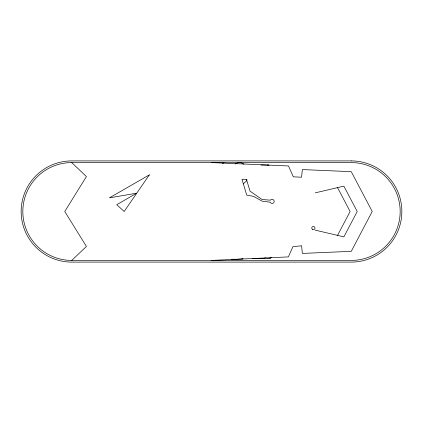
<?xml version="1.0" encoding="UTF-8"?>
<svg xmlns="http://www.w3.org/2000/svg" width="423" height="423" viewBox="0 0 423 423"><rect width="100%" height="100%" fill="white"/><g stroke="black" fill="none" stroke-linecap="round" stroke-linejoin="round"><path stroke-width="0.63" d="M337.543 235.373L350.112 211.5L337.543 187.627M71.746 260.415L86.419 246.44L64.756 211.5L86.419 176.56L71.746 162.585A48.915 48.915 0 0 0 22.831 211.5A48.915 48.915 0 0 0 71.746 260.415L351.254 260.415A48.915 48.915 0 0 0 400.169 211.5A48.915 48.915 0 0 0 351.254 162.585L71.746 162.585M243.347 183.857L246.831 180.589M235.31 164.018L237.641 162.823A6.99 6.99 0 0 1 243.944 164.219M222.419 163.521L223.952 162.823M241.919 259.024L243.045 258.559L241.924 259.024L238.953 259.109M269.721 258.374L271.402 257.676L267.912 258.612L264.856 257.856M315.288 192.84L343.873 186.146L357.218 211.5L343.873 236.854L315.288 230.16M211.5 260.415L288.37 256.898L292.917 246.683L301.625 245.774L302.339 253.425L351.254 251.331L372.219 211.5L351.254 171.669L302.339 169.575L301.573 177.221L293.303 176.825L288.486 165.964L211.5 162.585M260.901 165.049L265.898 165.049M265.084 258.612L252.409 258.374M231.466 259.262L238.339 259.262M267.669 165.049L268.875 165.208M266.453 165.16A6.99 6.99 0 0 1 268.885 165.16M149.335 174.895L124.151 211.5L116.785 204.679L136.74 193.195L109.414 197.853L149.335 174.895M246.895 179.378L246.551 179.669L250.019 191.127L262.054 199.508L270.382 200.179A2.094 2.041 25.4 0 1 273.559 199.926A2.094 2.041 25.4 0 1 273.332 203.051A2.094 2.041 25.4 0 1 270.228 202.22L262.191 201.179L253.536 196.367L246.683 195.066L241.977 179.241L246.895 179.378M351.254 160.904L71.746 160.904A50.596 50.596 0 0 0 21.15 211.5A50.596 50.596 0 0 0 71.746 262.096L351.254 262.096A50.596 50.596 0 0 0 401.85 211.5A50.596 50.596 0 0 0 351.254 160.904M312.28 229.234A1.613 1.613 0 0 0 314.95 228.425A1.613 1.613 0 0 0 312.92 226.517A1.613 1.613 0 0 0 312.28 229.234"/></g></svg>
